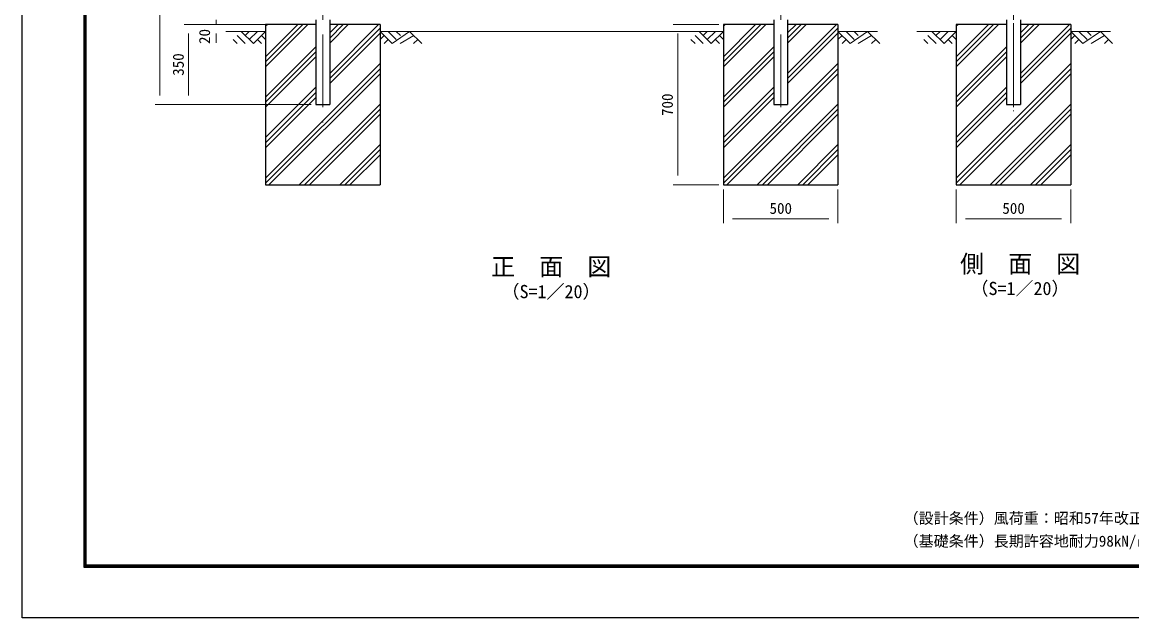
# Model space of a CAD drawing. Units: millimetres, scale not verified. Extents: x -4200 to 4200, y -2970 to 2970.
# Drawn here: x -4200 to 646, y -2970 to -369 of the extents above; entities that cross this region are included whole.
import ezdxf
from ezdxf.enums import TextEntityAlignment as Align

# ---------------------------------------------------------------- set-up
doc = ezdxf.new("R2010")
doc.units = ezdxf.units.MM
doc.header["$LTSCALE"] = 10
doc.linetypes.add('USER1', pattern=[50.8, 31.75, -6.35, 6.35, -6.35])
for name, color, linetype, lineweight in [('0-0_D-TTL', 7, 'Continuous', 25), ('0-1_D-TTL-TXT', 7, 'Continuous', 25), ('0-2_D-STR1', 1, 'Continuous', 25), ('0-4_D-BMK', 2, 'USER1', 13), ('0-5_D-STR-DIM', 7, 'Continuous', 13), ('0-6_0', 7, 'Continuous', 25), ('0-B_D-STR4', 7, 'Continuous', 25), ('0-C_D-DCR-HCH', 7, 'Continuous', 13)]:
    doc.layers.add(name, color=color, linetype=linetype, lineweight=lineweight)
doc.styles.add('ＭＳ ゴシック', font='')
doc.styles.get('ＭＳ ゴシック').set_extended_font_data('MS Gothic')

msp = doc.modelspace()

# ---------------------------------------------------------------- linework, layer by layer
at = {"layer": '0-0_D-TTL', "color": 2}
msp.add_lwpolyline([(-4200, 2970), (4200, 2970), (4200, -2970), (-4200, -2970)], close=True, dxfattribs=at)
at = {"layer": '0-0_D-TTL'}
for points in [[(-3930, 2750), (3930, 2750), (3930, -2750), (-3930, -2750)], [(-3927.5, 2747.5), (3927.5, 2747.5), (3927.5, -2747.5), (-3927.5, -2747.5)], [(-3925, 2745), (3925, 2745), (3925, -2745), (-3925, -2745)], [(-3922.5, 2742.5), (3922.5, 2742.5), (3922.5, -2742.5), (-3922.5, -2742.5)], [(-3920, 2740), (3920, 2740), (3920, -2740), (-3920, -2740)]]:
    msp.add_lwpolyline(points, close=True, dxfattribs=at)
at = {"layer": '0-2_D-STR1'}
for p, q in [((-2857.01, -359.35), (-2857.01, -729.35)), ((-857.01, -359.35), (-857.01, -729.35)), ((159.83, -359.35), (159.83, -729.35)), ((-2917.51, -729.35), (-2857.01, -729.35)), ((-917.51, -729.35), (-857.01, -729.35)), ((99.33, -729.35), (159.83, -729.35))]:
    msp.add_line(p, q, dxfattribs=at)
for points in [[(-2917.51, -359.35), (-2917.51, -729.35), (-2857.01, -729.35)], [(-917.51, -359.35), (-917.51, -729.35), (-857.01, -729.35)], [(99.33, -359.35), (99.33, -729.35), (159.83, -729.35)]]:
    msp.add_lwpolyline(points, dxfattribs=at)
at = {"layer": '0-4_D-BMK'}
for p, q in [((129.58, 1657.78), (129.58, -758.52)), ((-2887.26, 1608.78), (-2887.26, -807.52)), ((-887.26, 1608.78), (-887.26, -807.52)), ((129.58, 1608.78), (129.58, -757.52))]:
    msp.add_line(p, q, dxfattribs=at)
at = {"layer": '0-5_D-STR-DIM'}
for p, q in [((-3598.75, -689.35), (-3598.75, 1552.65)), ((-3107.26, -379.35), (-3493.08, -379.35)), ((-3107.26, -379.35), (-3493.08, -379.35)), ((-3107.26, -379.35), (-3373.08, -379.35)), ((-3353.08, -359.35), (-3353.08, -379.35)), ((-1157.26, -379.35), (-1357.26, -379.35)), ((-3473.08, -689.35), (-3473.08, -419.35)), ((-3353.08, -419.35), (-3353.08, -459.35)), ((-1337.26, -419.35), (-1337.26, -1039.35)), ((-2937.51, -729.35), (-3618.75, -729.35)), ((-2987.51, -729.35), (-3493.08, -729.35)), ((-1157.26, -1079.35), (-1357.26, -1079.35)), ((-1137.26, -1099.35), (-1137.26, -1247.37)), ((-637.26, -1099.35), (-637.26, -1247.37)), ((-120.42, -1099.35), (-120.42, -1247.37)), ((379.58, -1099.35), (379.58, -1247.37)), ((-1097.26, -1227.37), (-677.26, -1227.37)), ((-80.42, -1227.37), (339.58, -1227.37))]:
    msp.add_line(p, q, dxfattribs=at)
at = {"layer": '0-6_0'}
for p, q in [((-2637.26, -379.35), (-2857.01, -379.35)), ((-637.26, -379.35), (-857.01, -379.35)), ((379.58, -379.35), (159.83, -379.35)), ((-3137.26, -1079.35), (-2637.26, -1079.35)), ((-1137.26, -1079.35), (-637.26, -1079.35)), ((-120.42, -1079.35), (379.58, -1079.35))]:
    msp.add_line(p, q, dxfattribs=at)
at = {"layer": '0-B_D-STR4'}
for p, q in [((-2917.51, -379.35), (-3137.26, -379.35)), ((-3137.26, -379.35), (-3137.26, -1079.35)), ((-2917.51, -379.35), (-3137.26, -379.35)), ((-2637.26, -379.35), (-2857.01, -379.35)), ((-2637.26, -379.35), (-2637.26, -1079.35)), ((-917.51, -379.35), (-1137.26, -379.35)), ((-1137.26, -379.35), (-1137.26, -1079.35)), ((-917.51, -379.35), (-1137.26, -379.35)), ((-637.26, -379.35), (-857.01, -379.35)), ((-637.26, -379.35), (-637.26, -1079.35)), ((99.33, -379.35), (-120.42, -379.35)), ((-120.42, -379.35), (-120.42, -1079.35)), ((99.33, -379.35), (-120.42, -379.35)), ((379.58, -379.35), (159.83, -379.35)), ((379.58, -379.35), (379.58, -1079.35))]:
    msp.add_line(p, q, dxfattribs=at)
at = {"layer": '0-C_D-DCR-HCH'}
for p, q in [((-3137.26, -387.28), (-3129.33, -379.35)), ((-3137.26, -564.05), (-2952.55, -379.35)), ((-3137.26, -541.95), (-2974.65, -379.35)), ((-3137.26, -519.86), (-2996.75, -379.35)), ((-2857.01, -460.58), (-2775.78, -379.35)), ((-2857.01, -438.48), (-2797.88, -379.35)), ((-2857.01, -416.38), (-2819.97, -379.35)), ((-2857.01, -593.16), (-2643.2, -379.35)), ((-1137.26, -387.28), (-1129.33, -379.35)), ((-1137.26, -564.05), (-952.55, -379.35)), ((-1137.26, -541.95), (-974.65, -379.35)), ((-1137.26, -519.86), (-996.75, -379.35)), ((-857.01, -460.58), (-775.78, -379.35)), ((-857.01, -438.48), (-797.88, -379.35)), ((-857.01, -416.38), (-819.97, -379.35)), ((-857.01, -593.16), (-643.2, -379.35)), ((-120.42, -387.28), (-112.49, -379.35)), ((-120.42, -564.05), (64.28, -379.35)), ((-120.42, -541.95), (42.19, -379.35)), ((-120.42, -519.86), (20.09, -379.35)), ((159.83, -460.58), (241.06, -379.35)), ((159.83, -438.48), (218.96, -379.35)), ((159.83, -416.38), (196.87, -379.35)), ((159.83, -593.16), (373.64, -379.35)), ((-3137.26, -409.35), (-3310.08, -409.35)), ((-3261.42, -427.09), (-3225.78, -462.56)), ((-3243.68, -409.35), (-3190.47, -462.56)), ((-3226.04, -427.18), (-3208.21, -409.35)), ((-3208.21, -444.82), (-3172.74, -409.35)), ((-3190.47, -462.56), (-3137.26, -409.35)), ((-3155, -427.09), (-3137.26, -444.74)), ((-2857.01, -615.26), (-2637.26, -395.51)), ((-2857.01, -637.36), (-2637.26, -417.61)), ((-1137.26, -409.35), (-2637.26, -409.35)), ((-2584.05, -462.56), (-2637.26, -409.35)), ((-2619.52, -427.09), (-2637.26, -444.74)), ((-2566.31, -444.82), (-2601.79, -409.35)), ((-2508.01, -409.35), (-2584.05, -462.56)), ((-2548.48, -427.18), (-2566.31, -409.35)), ((-2490.28, -427.09), (-2548.74, -462.56)), ((-2508.01, -409.35), (-2454.8, -462.56)), ((-1261.42, -427.09), (-1225.78, -462.56)), ((-1243.68, -409.35), (-1190.47, -462.56)), ((-1226.04, -427.18), (-1208.21, -409.35)), ((-1208.21, -444.82), (-1172.74, -409.35)), ((-1190.47, -462.56), (-1137.26, -409.35)), ((-1155, -427.09), (-1137.26, -444.74)), ((-857.01, -615.26), (-637.26, -395.51)), ((-857.01, -637.36), (-637.26, -417.61)), ((-464.44, -409.35), (-637.26, -409.35)), ((-584.05, -462.56), (-637.26, -409.35)), ((-619.52, -427.09), (-637.26, -444.74)), ((-566.31, -444.82), (-601.79, -409.35)), ((-508.01, -409.35), (-584.05, -462.56)), ((-548.48, -427.18), (-566.31, -409.35)), ((-490.28, -427.09), (-548.74, -462.56)), ((-508.01, -409.35), (-454.8, -462.56)), ((-120.42, -409.35), (-293.24, -409.35)), ((-244.58, -427.09), (-208.95, -462.56)), ((-226.85, -409.35), (-173.63, -462.56)), ((-209.2, -427.18), (-191.37, -409.35)), ((-191.37, -444.82), (-155.9, -409.35)), ((-173.63, -462.56), (-120.42, -409.35)), ((-138.16, -427.09), (-120.42, -444.74)), ((159.83, -615.26), (379.58, -395.51)), ((159.83, -637.36), (379.58, -417.61)), ((552.4, -409.35), (379.58, -409.35)), ((432.79, -462.56), (379.58, -409.35)), ((397.32, -427.09), (379.58, -444.74)), ((450.53, -444.82), (415.05, -409.35)), ((508.83, -409.35), (432.79, -462.56)), ((468.36, -427.18), (450.53, -409.35)), ((526.56, -427.09), (468.1, -462.56)), ((508.83, -409.35), (562.04, -462.56)), ((-3279.16, -444.82), (-3261.34, -462.56)), ((-3172.74, -444.82), (-3154.92, -462.56)), ((-3137.26, -696.63), (-2917.51, -476.88)), ((-2601.79, -444.82), (-2619.6, -462.56)), ((-2472.54, -444.82), (-2490.36, -462.56)), ((-1279.16, -444.82), (-1261.34, -462.56)), ((-1172.74, -444.82), (-1154.92, -462.56)), ((-1137.26, -696.63), (-917.51, -476.88)), ((-601.79, -444.82), (-619.6, -462.56)), ((-472.54, -444.82), (-490.36, -462.56)), ((-262.32, -444.82), (-244.5, -462.56)), ((-155.9, -444.82), (-138.08, -462.56)), ((-120.42, -696.63), (99.33, -476.88)), ((415.05, -444.82), (397.23, -462.56)), ((544.3, -444.82), (526.48, -462.56)), ((-3137.26, -718.73), (-2917.51, -498.98)), ((-3137.26, -740.83), (-2917.51, -521.08)), ((-1137.26, -718.73), (-917.51, -498.98)), ((-1137.26, -740.83), (-917.51, -521.08)), ((-120.42, -718.73), (99.33, -498.98)), ((-120.42, -740.83), (99.33, -521.08)), ((-3137.26, -1050.19), (-2637.26, -550.19)), ((-3137.26, -1072.29), (-2637.26, -572.29)), ((-1137.26, -1050.19), (-637.26, -550.19)), ((-1137.26, -1072.29), (-637.26, -572.29)), ((-120.42, -1050.19), (379.58, -550.19)), ((-120.42, -1072.29), (379.58, -572.29)), ((-3122.22, -1079.35), (-2637.26, -594.38)), ((-1122.22, -1079.35), (-637.26, -594.38)), ((-105.39, -1079.35), (379.58, -594.38)), ((-3137.26, -873.41), (-2917.51, -653.66)), ((-3137.26, -895.51), (-2917.51, -675.76)), ((-1137.26, -873.41), (-917.51, -653.66)), ((-1137.26, -895.51), (-917.51, -675.76)), ((-120.42, -873.41), (99.33, -653.66)), ((-120.42, -895.51), (99.33, -675.76)), ((-3137.26, -917.61), (-2917.51, -697.86)), ((-1137.26, -917.61), (-917.51, -697.86)), ((-120.42, -917.61), (99.33, -697.86)), ((-2989.64, -1079.35), (-2637.26, -726.97)), ((-2967.55, -1079.35), (-2637.26, -749.06)), ((-2945.45, -1079.35), (-2637.26, -771.16)), ((-989.64, -1079.35), (-637.26, -726.97)), ((-967.55, -1079.35), (-637.26, -749.06)), ((-945.45, -1079.35), (-637.26, -771.16)), ((27.2, -1079.35), (379.58, -726.97)), ((49.29, -1079.35), (379.58, -749.06)), ((71.39, -1079.35), (379.58, -771.16)), ((-2812.87, -1079.35), (-2637.26, -903.74)), ((-812.87, -1079.35), (-637.26, -903.74)), ((203.97, -1079.35), (379.58, -903.74)), ((-2790.77, -1079.35), (-2637.26, -925.84)), ((-2768.67, -1079.35), (-2637.26, -947.94)), ((-790.77, -1079.35), (-637.26, -925.84)), ((-768.67, -1079.35), (-637.26, -947.94)), ((226.07, -1079.35), (379.58, -925.84)), ((248.17, -1079.35), (379.58, -947.94))]:
    msp.add_line(p, q, dxfattribs=at)

# ---------------------------------------------------------------- texts
at = {"layer": '0-1_D-TTL-TXT', "style": 'ＭＳ ゴシック'}
for s, height, p in [('正\u3000面\u3000図', 76.98, (-2152.09, -1498.47)), ('側\u3000面\u3000図', 76.98, (-103.99, -1486.1)), ('（S=1／20）', 57.7, (-58.51, -1578.08)), ('（S=1／20）', 57.7, (-2106.61, -1591.66)), ('（設計条件）風荷重：昭和57年改正 建築基準法・同施行令に基づく風圧力に準拠。', 48.09, (-350.6, -2573.6)), ('（基礎条件）長期許容地耐力98kN/㎡の場合。', 48.09, (-350.6, -2673.6))]:
    msp.add_text(s, height=height, dxfattribs=at).set_placement(p, align=Align.BOTTOM_LEFT)
at = {"layer": '0-5_D-STR-DIM', "style": 'ＭＳ ゴシック'}
for s, p in [('20', (-3365.18, -464.4)), ('350', (-3479.83, -603.23)), ('700', (-1344.01, -778.85))]:
    msp.add_text(s, height=48.09, rotation=90, dxfattribs=at).set_placement(p, align=Align.BOTTOM_LEFT)
for p in [(-936.14, -1220.62), (80.7, -1220.62)]:
    msp.add_text('500', height=48.09, dxfattribs=at).set_placement(p, align=Align.BOTTOM_LEFT)

doc.saveas('drawing.dxf')
